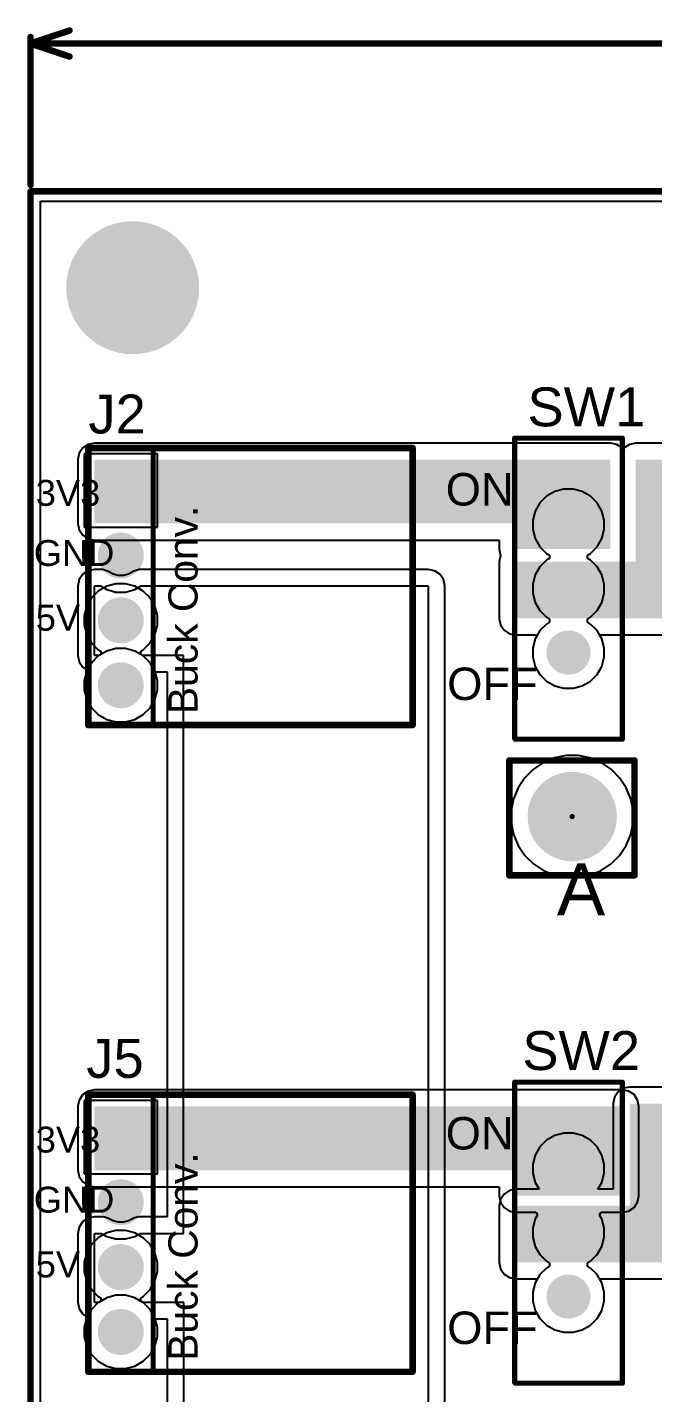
# Model space of a CAD drawing. Header units: millimetres. Extents: x 0 to 97, y 0 to 137.
# Drawn here: x -0.1 to 24.4, y 83 to 136.4 of the extents above; entities that cross this region are included whole.
import ezdxf

# ---------------------------------------------------------------- set-up
doc = ezdxf.new("R2010")
doc.units = ezdxf.units.MM
for name, color, linetype in [('BottomLayer', 5, 'Continuous'), ('BottomSolder', 6, 'Continuous'), ('Mechanical1', 6, 'Continuous'), ('Mechanical2', 216, 'Continuous'), ('MultiLayer', 9, 'Continuous'), ('PadHoleLayer', 156, 'Continuous'), ('TopLayer', 1, 'Continuous'), ('TopOverlay', 2, 'Continuous'), ('TopSolder', 216, 'Continuous')]:
    doc.layers.add(name, color=color, linetype=linetype)
doc.styles.add('Arial', font='', dxfattribs={"height": 0.2})
doc.styles.get('Arial').set_extended_font_data('Arial')

# ---------------------------------------------------------------- blocks, each defined once
blk = doc.blocks.new('HDR1X4_F______7')
at = {"layer": 'BottomLayer'}
blk.add_hatch(color=5, dxfattribs=at).paths.add_polyline_path([(-4.61, 0.8), (-3.01, 0.8), (-3.01, -0.8), (-4.61, -0.8)])
h = blk.add_hatch(color=5, dxfattribs=at)
edge = h.paths.add_edge_path()
edge.add_arc((-1.27, 0), 0.8, 0, 360)
h = blk.add_hatch(color=5, dxfattribs=at)
edge = h.paths.add_edge_path()
edge.add_arc((1.27, 0), 0.8, 0, 360)
h = blk.add_hatch(color=5, dxfattribs=at)
edge = h.paths.add_edge_path()
edge.add_arc((3.81, 0), 0.8, 0, 360)
at = {"layer": 'BottomSolder'}
blk.add_hatch(color=6, dxfattribs=at).paths.add_polyline_path([(-4.712, 0.902), (-2.908, 0.902), (-2.908, -0.902), (-4.712, -0.902)])
h = blk.add_hatch(color=6, dxfattribs=at)
edge = h.paths.add_edge_path()
edge.add_arc((-1.27, 0), 0.902, 0, 360)
h = blk.add_hatch(color=6, dxfattribs=at)
edge = h.paths.add_edge_path()
edge.add_arc((1.27, 0), 0.902, 0, 360)
h = blk.add_hatch(color=6, dxfattribs=at)
edge = h.paths.add_edge_path()
edge.add_arc((3.81, 0), 0.902, 0, 360)
at = {"layer": 'MultiLayer'}
blk.add_hatch(color=9, dxfattribs=at).paths.add_polyline_path([(-4.61, 0.8), (-3.01, 0.8), (-3.01, -0.8), (-4.61, -0.8)])
h = blk.add_hatch(color=9, dxfattribs=at)
edge = h.paths.add_edge_path()
edge.add_arc((-1.27, 0), 0.8, 0, 360)
h = blk.add_hatch(color=9, dxfattribs=at)
edge = h.paths.add_edge_path()
edge.add_arc((1.27, 0), 0.8, 0, 360)
h = blk.add_hatch(color=9, dxfattribs=at)
edge = h.paths.add_edge_path()
edge.add_arc((3.81, 0), 0.8, 0, 360)
at = {"layer": 'PadHoleLayer'}
h = blk.add_hatch(color=156, dxfattribs=at)
edge = h.paths.add_edge_path()
edge.add_arc((-3.81, 0), 0.475, 0, 360)
h = blk.add_hatch(color=156, dxfattribs=at)
edge = h.paths.add_edge_path()
edge.add_arc((-1.27, 0), 0.475, 0, 360)
h = blk.add_hatch(color=156, dxfattribs=at)
edge = h.paths.add_edge_path()
edge.add_arc((1.27, 0), 0.475, 0, 360)
h = blk.add_hatch(color=156, dxfattribs=at)
edge = h.paths.add_edge_path()
edge.add_arc((3.81, 0), 0.475, 0, 360)
at = {"layer": 'TopLayer'}
blk.add_hatch(color=1, dxfattribs=at).paths.add_polyline_path([(-4.61, 0.8), (-3.01, 0.8), (-3.01, -0.8), (-4.61, -0.8)])
h = blk.add_hatch(color=1, dxfattribs=at)
edge = h.paths.add_edge_path()
edge.add_arc((-1.27, 0), 0.8, 0, 360)
h = blk.add_hatch(color=1, dxfattribs=at)
edge = h.paths.add_edge_path()
edge.add_arc((1.27, 0), 0.8, 0, 360)
h = blk.add_hatch(color=1, dxfattribs=at)
edge = h.paths.add_edge_path()
edge.add_arc((3.81, 0), 0.8, 0, 360)
at = {"layer": 'TopSolder'}
blk.add_hatch(color=216, dxfattribs=at).paths.add_polyline_path([(-4.712, 0.902), (-2.908, 0.902), (-2.908, -0.902), (-4.712, -0.902)])
h = blk.add_hatch(color=216, dxfattribs=at)
edge = h.paths.add_edge_path()
edge.add_arc((-1.27, 0), 0.902, 0, 360)
h = blk.add_hatch(color=216, dxfattribs=at)
edge = h.paths.add_edge_path()
edge.add_arc((1.27, 0), 0.902, 0, 360)
h = blk.add_hatch(color=216, dxfattribs=at)
edge = h.paths.add_edge_path()
edge.add_arc((3.81, 0), 0.902, 0, 360)
at = {"layer": 'TopOverlay', "const_width": 0.2}
for points in [[(-5.486, -1.27), (-5.486, 1.27)], [(5.359, 1.27), (-5.486, 1.27)], [(5.359, -1.27), (5.359, 1.27)], [(5.359, -1.27), (-5.486, -1.27)]]:
    blk.add_lwpolyline(points, dxfattribs=at)
at = {"layer": 'TopOverlay', "const_width": 0.1}
for points in [[(-5.536, 1.27, 1), (-5.436, 1.27, 1)], [(-5.536, 1.27, 1), (-5.436, 1.27, 1)], [(5.309, 1.27, 1), (5.409, 1.27, 1)], [(5.309, 1.27, 1), (5.409, 1.27, 1)], [(-5.536, -1.27, 1), (-5.436, -1.27, 1)], [(-5.536, -1.27, 1), (-5.436, -1.27, 1)], [(5.309, -1.27, 1), (5.409, -1.27, 1)], [(5.309, -1.27, 1), (5.409, -1.27, 1)]]:
    blk.add_lwpolyline(points, format="xyb", close=True, dxfattribs=at)
blk = doc.blocks.new('EG1218_10')
at = {"layer": 'BottomLayer'}
h = blk.add_hatch(color=5, dxfattribs=at)
edge = h.paths.add_edge_path()
edge.add_arc((-2.5, 0), 0.762, 0, 360)
h = blk.add_hatch(color=5, dxfattribs=at)
edge = h.paths.add_edge_path()
edge.add_arc((0, 0), 0.762, 0, 360)
h = blk.add_hatch(color=5, dxfattribs=at)
edge = h.paths.add_edge_path()
edge.add_arc((2.5, 0), 0.762, 0, 360)
at = {"layer": 'BottomSolder'}
h = blk.add_hatch(color=6, dxfattribs=at)
edge = h.paths.add_edge_path()
edge.add_arc((-2.5, 0), 0.864, 0, 360)
h = blk.add_hatch(color=6, dxfattribs=at)
edge = h.paths.add_edge_path()
edge.add_arc((0, 0), 0.864, 0, 360)
h = blk.add_hatch(color=6, dxfattribs=at)
edge = h.paths.add_edge_path()
edge.add_arc((2.5, 0), 0.864, 0, 360)
at = {"layer": 'MultiLayer'}
h = blk.add_hatch(color=9, dxfattribs=at)
edge = h.paths.add_edge_path()
edge.add_arc((-2.5, 0), 0.762, 0, 360)
h = blk.add_hatch(color=9, dxfattribs=at)
edge = h.paths.add_edge_path()
edge.add_arc((0, 0), 0.762, 0, 360)
h = blk.add_hatch(color=9, dxfattribs=at)
edge = h.paths.add_edge_path()
edge.add_arc((2.5, 0), 0.762, 0, 360)
at = {"layer": 'PadHoleLayer'}
h = blk.add_hatch(color=156, dxfattribs=at)
edge = h.paths.add_edge_path()
edge.add_arc((-2.5, 0), 0.45, 0, 360)
h = blk.add_hatch(color=156, dxfattribs=at)
edge = h.paths.add_edge_path()
edge.add_arc((0, 0), 0.45, 0, 360)
h = blk.add_hatch(color=156, dxfattribs=at)
edge = h.paths.add_edge_path()
edge.add_arc((2.5, 0), 0.45, 0, 360)
at = {"layer": 'TopLayer'}
h = blk.add_hatch(color=1, dxfattribs=at)
edge = h.paths.add_edge_path()
edge.add_arc((-2.5, 0), 0.762, 0, 360)
h = blk.add_hatch(color=1, dxfattribs=at)
edge = h.paths.add_edge_path()
edge.add_arc((0, 0), 0.762, 0, 360)
h = blk.add_hatch(color=1, dxfattribs=at)
edge = h.paths.add_edge_path()
edge.add_arc((2.5, 0), 0.762, 0, 360)
at = {"layer": 'TopSolder'}
h = blk.add_hatch(color=216, dxfattribs=at)
edge = h.paths.add_edge_path()
edge.add_arc((-2.5, 0), 0.864, 0, 360)
h = blk.add_hatch(color=216, dxfattribs=at)
edge = h.paths.add_edge_path()
edge.add_arc((0, 0), 0.864, 0, 360)
h = blk.add_hatch(color=216, dxfattribs=at)
edge = h.paths.add_edge_path()
edge.add_arc((2.5, 0), 0.864, 0, 360)
at = {"layer": 'TopOverlay', "const_width": 0.2}
for points in [[(5.867, 2.108), (-5.893, 2.108)], [(-5.893, -2.108), (-5.893, 2.108)], [(5.893, -2.083), (5.893, 2.108)], [(5.867, -2.108), (-5.893, -2.108)], [(5.867, -2.108), (5.893, -2.083)]]:
    blk.add_lwpolyline(points, dxfattribs=at)
at = {"layer": 'TopOverlay', "const_width": 0.1}
for points in [[(-5.943, 2.108, 1), (-5.843, 2.108, 1)], [(-5.943, 2.108, 1), (-5.843, 2.108, 1)], [(5.817, 2.108, 1), (5.917, 2.108, 1)], [(5.843, 2.108, 1), (5.943, 2.108, 1)], [(-5.943, -2.108, 1), (-5.843, -2.108, 1)], [(-5.943, -2.108, 1), (-5.843, -2.108, 1)], [(5.817, -2.108, 1), (5.917, -2.108, 1)], [(5.817, -2.108, 1), (5.917, -2.108, 1)], [(5.843, -2.083, 1), (5.943, -2.083, 1)], [(5.843, -2.083, 1), (5.943, -2.083, 1)]]:
    blk.add_lwpolyline(points, format="xyb", close=True, dxfattribs=at)
blk = doc.blocks.new('EG1218_11')
at = {"layer": 'BottomLayer'}
h = blk.add_hatch(color=5, dxfattribs=at)
edge = h.paths.add_edge_path()
edge.add_arc((-2.5, 0), 0.762, 0, 360)
h = blk.add_hatch(color=5, dxfattribs=at)
edge = h.paths.add_edge_path()
edge.add_arc((0, 0), 0.762, 0, 360)
h = blk.add_hatch(color=5, dxfattribs=at)
edge = h.paths.add_edge_path()
edge.add_arc((2.5, 0), 0.762, 0, 360)
at = {"layer": 'BottomSolder'}
h = blk.add_hatch(color=6, dxfattribs=at)
edge = h.paths.add_edge_path()
edge.add_arc((-2.5, 0), 0.864, 0, 360)
h = blk.add_hatch(color=6, dxfattribs=at)
edge = h.paths.add_edge_path()
edge.add_arc((0, 0), 0.864, 0, 360)
h = blk.add_hatch(color=6, dxfattribs=at)
edge = h.paths.add_edge_path()
edge.add_arc((2.5, 0), 0.864, 0, 360)
at = {"layer": 'MultiLayer'}
h = blk.add_hatch(color=9, dxfattribs=at)
edge = h.paths.add_edge_path()
edge.add_arc((-2.5, 0), 0.762, 0, 360)
h = blk.add_hatch(color=9, dxfattribs=at)
edge = h.paths.add_edge_path()
edge.add_arc((0, 0), 0.762, 0, 360)
h = blk.add_hatch(color=9, dxfattribs=at)
edge = h.paths.add_edge_path()
edge.add_arc((2.5, 0), 0.762, 0, 360)
at = {"layer": 'PadHoleLayer'}
h = blk.add_hatch(color=156, dxfattribs=at)
edge = h.paths.add_edge_path()
edge.add_arc((-2.5, 0), 0.45, 0, 360)
h = blk.add_hatch(color=156, dxfattribs=at)
edge = h.paths.add_edge_path()
edge.add_arc((0, 0), 0.45, 0, 360)
h = blk.add_hatch(color=156, dxfattribs=at)
edge = h.paths.add_edge_path()
edge.add_arc((2.5, 0), 0.45, 0, 360)
at = {"layer": 'TopLayer'}
h = blk.add_hatch(color=1, dxfattribs=at)
edge = h.paths.add_edge_path()
edge.add_arc((-2.5, 0), 0.762, 0, 360)
h = blk.add_hatch(color=1, dxfattribs=at)
edge = h.paths.add_edge_path()
edge.add_arc((0, 0), 0.762, 0, 360)
h = blk.add_hatch(color=1, dxfattribs=at)
edge = h.paths.add_edge_path()
edge.add_arc((2.5, 0), 0.762, 0, 360)
at = {"layer": 'TopSolder'}
h = blk.add_hatch(color=216, dxfattribs=at)
edge = h.paths.add_edge_path()
edge.add_arc((-2.5, 0), 0.864, 0, 360)
h = blk.add_hatch(color=216, dxfattribs=at)
edge = h.paths.add_edge_path()
edge.add_arc((0, 0), 0.864, 0, 360)
h = blk.add_hatch(color=216, dxfattribs=at)
edge = h.paths.add_edge_path()
edge.add_arc((2.5, 0), 0.864, 0, 360)
at = {"layer": 'TopOverlay', "const_width": 0.2}
for points in [[(-5.893, -2.108), (-5.893, 2.108)], [(5.867, 2.108), (-5.893, 2.108)], [(5.893, -2.083), (5.893, 2.108)], [(5.867, -2.108), (-5.893, -2.108)], [(5.867, -2.108), (5.893, -2.083)]]:
    blk.add_lwpolyline(points, dxfattribs=at)
at = {"layer": 'TopOverlay', "const_width": 0.1}
for points in [[(-5.943, 2.108, 1), (-5.843, 2.108, 1)], [(-5.943, 2.108, 1), (-5.843, 2.108, 1)], [(5.817, 2.108, 1), (5.917, 2.108, 1)], [(5.843, 2.108, 1), (5.943, 2.108, 1)], [(-5.943, -2.108, 1), (-5.843, -2.108, 1)], [(-5.943, -2.108, 1), (-5.843, -2.108, 1)], [(5.817, -2.108, 1), (5.917, -2.108, 1)], [(5.817, -2.108, 1), (5.917, -2.108, 1)], [(5.843, -2.083, 1), (5.943, -2.083, 1)], [(5.843, -2.083, 1), (5.943, -2.083, 1)]]:
    blk.add_lwpolyline(points, format="xyb", close=True, dxfattribs=at)
blk = doc.blocks.new('HDR1X4_F______15')
at = {"layer": 'BottomLayer'}
blk.add_hatch(color=5, dxfattribs=at).paths.add_polyline_path([(-4.61, 0.8), (-3.01, 0.8), (-3.01, -0.8), (-4.61, -0.8)])
h = blk.add_hatch(color=5, dxfattribs=at)
edge = h.paths.add_edge_path()
edge.add_arc((-1.27, 0), 0.8, 0, 360)
h = blk.add_hatch(color=5, dxfattribs=at)
edge = h.paths.add_edge_path()
edge.add_arc((1.27, 0), 0.8, 0, 360)
h = blk.add_hatch(color=5, dxfattribs=at)
edge = h.paths.add_edge_path()
edge.add_arc((3.81, 0), 0.8, 0, 360)
at = {"layer": 'BottomSolder'}
blk.add_hatch(color=6, dxfattribs=at).paths.add_polyline_path([(-4.712, 0.902), (-2.908, 0.902), (-2.908, -0.902), (-4.712, -0.902)])
h = blk.add_hatch(color=6, dxfattribs=at)
edge = h.paths.add_edge_path()
edge.add_arc((-1.27, 0), 0.902, 0, 360)
h = blk.add_hatch(color=6, dxfattribs=at)
edge = h.paths.add_edge_path()
edge.add_arc((1.27, 0), 0.902, 0, 360)
h = blk.add_hatch(color=6, dxfattribs=at)
edge = h.paths.add_edge_path()
edge.add_arc((3.81, 0), 0.902, 0, 360)
at = {"layer": 'MultiLayer'}
blk.add_hatch(color=9, dxfattribs=at).paths.add_polyline_path([(-4.61, 0.8), (-3.01, 0.8), (-3.01, -0.8), (-4.61, -0.8)])
h = blk.add_hatch(color=9, dxfattribs=at)
edge = h.paths.add_edge_path()
edge.add_arc((-1.27, 0), 0.8, 0, 360)
h = blk.add_hatch(color=9, dxfattribs=at)
edge = h.paths.add_edge_path()
edge.add_arc((1.27, 0), 0.8, 0, 360)
h = blk.add_hatch(color=9, dxfattribs=at)
edge = h.paths.add_edge_path()
edge.add_arc((3.81, 0), 0.8, 0, 360)
at = {"layer": 'PadHoleLayer'}
h = blk.add_hatch(color=156, dxfattribs=at)
edge = h.paths.add_edge_path()
edge.add_arc((-3.81, 0), 0.475, 0, 360)
h = blk.add_hatch(color=156, dxfattribs=at)
edge = h.paths.add_edge_path()
edge.add_arc((-1.27, 0), 0.475, 0, 360)
h = blk.add_hatch(color=156, dxfattribs=at)
edge = h.paths.add_edge_path()
edge.add_arc((1.27, 0), 0.475, 0, 360)
h = blk.add_hatch(color=156, dxfattribs=at)
edge = h.paths.add_edge_path()
edge.add_arc((3.81, 0), 0.475, 0, 360)
at = {"layer": 'TopLayer'}
blk.add_hatch(color=1, dxfattribs=at).paths.add_polyline_path([(-4.61, 0.8), (-3.01, 0.8), (-3.01, -0.8), (-4.61, -0.8)])
h = blk.add_hatch(color=1, dxfattribs=at)
edge = h.paths.add_edge_path()
edge.add_arc((-1.27, 0), 0.8, 0, 360)
h = blk.add_hatch(color=1, dxfattribs=at)
edge = h.paths.add_edge_path()
edge.add_arc((1.27, 0), 0.8, 0, 360)
h = blk.add_hatch(color=1, dxfattribs=at)
edge = h.paths.add_edge_path()
edge.add_arc((3.81, 0), 0.8, 0, 360)
at = {"layer": 'TopSolder'}
blk.add_hatch(color=216, dxfattribs=at).paths.add_polyline_path([(-4.712, 0.902), (-2.908, 0.902), (-2.908, -0.902), (-4.712, -0.902)])
h = blk.add_hatch(color=216, dxfattribs=at)
edge = h.paths.add_edge_path()
edge.add_arc((-1.27, 0), 0.902, 0, 360)
h = blk.add_hatch(color=216, dxfattribs=at)
edge = h.paths.add_edge_path()
edge.add_arc((1.27, 0), 0.902, 0, 360)
h = blk.add_hatch(color=216, dxfattribs=at)
edge = h.paths.add_edge_path()
edge.add_arc((3.81, 0), 0.902, 0, 360)
at = {"layer": 'TopOverlay', "const_width": 0.2}
for points in [[(-5.486, -1.27), (-5.486, 1.27)], [(5.359, 1.27), (-5.486, 1.27)], [(5.359, -1.27), (5.359, 1.27)], [(5.359, -1.27), (-5.486, -1.27)]]:
    blk.add_lwpolyline(points, dxfattribs=at)
at = {"layer": 'TopOverlay', "const_width": 0.1}
for points in [[(-5.536, 1.27, 1), (-5.436, 1.27, 1)], [(-5.536, 1.27, 1), (-5.436, 1.27, 1)], [(5.309, 1.27, 1), (5.409, 1.27, 1)], [(5.309, 1.27, 1), (5.409, 1.27, 1)], [(-5.536, -1.27, 1), (-5.436, -1.27, 1)], [(-5.536, -1.27, 1), (-5.436, -1.27, 1)], [(5.309, -1.27, 1), (5.409, -1.27, 1)], [(5.309, -1.27, 1), (5.409, -1.27, 1)]]:
    blk.add_lwpolyline(points, format="xyb", close=True, dxfattribs=at)

msp = doc.modelspace()

# ---------------------------------------------------------------- hatches: boundary and pattern name
at = {"layer": 'BottomLayer'}
h = msp.add_hatch(color=5, dxfattribs=at)
edge = h.paths.add_edge_path()
edge.add_arc((4, 126.229), 2.5, 0, 360)
for points in [[(2.5, 91.685), (22.5, 91.685), (22.5, 94.185), (2.5, 94.185)], [(19, 90.685), (23.172, 90.685), (23.172, 94.185), (19, 94.185)]]:
    msp.add_hatch(color=5, dxfattribs=at).paths.add_polyline_path(points)
at = {"layer": 'BottomSolder'}
h = msp.add_hatch(color=6, dxfattribs=at)
edge = h.paths.add_edge_path()
edge.add_arc((4, 126.229), 2.602, 0, 360)
h = msp.add_hatch(color=6, dxfattribs=at)
edge = h.paths.add_edge_path()
edge.add_arc((21.209, 105.528), 0.102, 0, 360)
at = {"layer": 'MultiLayer'}
h = msp.add_hatch(color=9, dxfattribs=at)
edge = h.paths.add_edge_path()
edge.add_arc((4, 126.229), 2.5, 0, 360)
at = {"layer": 'PadHoleLayer'}
h = msp.add_hatch(color=156, dxfattribs=at)
edge = h.paths.add_edge_path()
edge.add_arc((4, 126.229), 1.5, 0, 360)
h = msp.add_hatch(color=156, dxfattribs=at)
edge = h.paths.add_edge_path()
edge.add_arc((21.209, 105.528), 1.75, 0, 360)
at = {"layer": 'TopLayer'}
h = msp.add_hatch(color=1, dxfattribs=at)
edge = h.paths.add_edge_path()
edge.add_arc((4, 126.229), 2.5, 0, 360)
for points in [[(2.5, 117), (22.5, 117), (22.5, 119.5), (2.5, 119.5)], [(19, 116), (22.708, 116), (22.708, 119.5), (19, 119.5)], [(23.698, 113.5), (71.898, 113.5), (71.898, 119.5), (23.698, 119.5)], [(19, 113.284), (71.898, 113.284), (71.898, 115.5), (19, 115.5)], [(23.466, 88.292), (71.898, 88.292), (71.898, 94.292), (23.466, 94.292)], [(19, 88.076), (71.898, 88.076), (71.898, 90.292), (19, 90.292)]]:
    msp.add_hatch(color=1, dxfattribs=at).paths.add_polyline_path(points)
at = {"layer": 'TopSolder'}
h = msp.add_hatch(color=216, dxfattribs=at)
edge = h.paths.add_edge_path()
edge.add_arc((4, 126.229), 2.602, 0, 360)
h = msp.add_hatch(color=216, dxfattribs=at)
edge = h.paths.add_edge_path()
edge.add_arc((21.209, 105.528), 0.102, 0, 360)

# ---------------------------------------------------------------- linework, layer by layer
at = {"layer": 'BottomLayer'}
for p, q in [((0.388, 0.388), (0.388, 129.612)), ((0.388, 129.612), (89.612, 129.612)), ((4.97, 119.723), (2.1, 119.723)), ((2.1, 119.723), (2.1, 116.853)), ((4.97, 116.853), (4.97, 119.723)), ((20.525, 118.249), (20.206, 118.065)), ((20.88, 118.344), (20.525, 118.249)), ((21.248, 118.344), (20.88, 118.344)), ((21.603, 118.249), (21.248, 118.344)), ((21.922, 118.065), (21.603, 118.249)), ((19.946, 117.805), (19.762, 117.486)), ((20.206, 118.065), (19.946, 117.805)), ((22.182, 117.805), (21.922, 118.065)), ((22.366, 117.486), (22.182, 117.805)), ((19.762, 117.486), (19.667, 117.131)), ((19.667, 117.131), (19.667, 116.763)), ((22.461, 117.131), (22.366, 117.486)), ((22.461, 116.763), (22.461, 117.131)), ((2.1, 116.853), (4.97, 116.853)), ((19.667, 116.763), (19.762, 116.408)), ((22.366, 116.408), (22.461, 116.763)), ((19.762, 116.408), (19.946, 116.089)), ((19.946, 116.089), (20.206, 115.829)), ((21.922, 115.829), (22.182, 116.089)), ((22.182, 116.089), (22.366, 116.408)), ((20.206, 115.565), (19.946, 115.305)), ((20.206, 115.829), (20.325, 115.76)), ((20.325, 115.633), (20.206, 115.565)), ((20.325, 115.76), (20.325, 115.633)), ((21.803, 115.76), (21.922, 115.829)), ((21.803, 115.633), (21.803, 115.76)), ((21.922, 115.565), (21.803, 115.633)), ((22.182, 115.305), (21.922, 115.565)), ((19.762, 114.986), (19.667, 114.631)), ((19.946, 115.305), (19.762, 114.986)), ((22.366, 114.986), (22.182, 115.305)), ((22.461, 114.631), (22.366, 114.986)), ((2.981, 114.545), (2.654, 114.356)), ((3.346, 114.643), (2.981, 114.545)), ((3.724, 114.643), (3.346, 114.643)), ((4.089, 114.545), (3.724, 114.643)), ((4.416, 114.356), (4.089, 114.545)), ((19.667, 114.631), (19.667, 114.263)), ((22.461, 114.263), (22.461, 114.631)), ((2.387, 114.089), (2.198, 113.762)), ((2.654, 114.356), (2.387, 114.089)), ((4.683, 114.089), (4.416, 114.356)), ((4.872, 113.762), (4.683, 114.089)), ((19.667, 114.263), (19.762, 113.908)), ((19.762, 113.908), (19.946, 113.589)), ((22.182, 113.589), (22.366, 113.908)), ((22.366, 113.908), (22.461, 114.263)), ((2.198, 113.762), (2.1, 113.397)), ((2.1, 113.397), (2.1, 113.019)), ((4.97, 113.397), (4.872, 113.762)), ((4.97, 113.019), (4.97, 113.397)), ((19.946, 113.589), (20.206, 113.329)), ((20.206, 113.329), (20.325, 113.26)), ((21.803, 113.26), (21.922, 113.329)), ((21.922, 113.329), (22.182, 113.589)), ((2.1, 113.019), (2.198, 112.654)), ((4.872, 112.654), (4.97, 113.019)), ((19.946, 112.805), (19.762, 112.486)), ((20.206, 113.065), (19.946, 112.805)), ((20.325, 113.133), (20.206, 113.065)), ((20.325, 113.26), (20.325, 113.133)), ((21.803, 113.133), (21.803, 113.26)), ((21.922, 113.065), (21.803, 113.133)), ((22.182, 112.805), (21.922, 113.065)), ((22.366, 112.486), (22.182, 112.805)), ((2.198, 112.654), (2.387, 112.327)), ((2.387, 112.327), (2.654, 112.06)), ((4.416, 112.06), (4.683, 112.327)), ((4.683, 112.327), (4.872, 112.654)), ((19.762, 112.486), (19.667, 112.131)), ((22.461, 112.131), (22.366, 112.486)), ((2.654, 111.816), (2.387, 111.549)), ((2.654, 112.06), (2.755, 112.001)), ((2.755, 111.874), (2.654, 111.816)), ((2.755, 112.001), (2.755, 111.874)), ((4.315, 112.001), (4.416, 112.06)), ((4.315, 111.874), (4.315, 112.001)), ((4.416, 111.816), (4.315, 111.874)), ((4.683, 111.549), (4.416, 111.816)), ((19.667, 112.131), (19.667, 111.763)), ((19.667, 111.763), (19.762, 111.408)), ((22.366, 111.408), (22.461, 111.763)), ((22.461, 111.763), (22.461, 112.131)), ((2.198, 111.222), (2.1, 110.857)), ((2.387, 111.549), (2.198, 111.222)), ((4.872, 111.222), (4.683, 111.549)), ((4.97, 110.857), (4.872, 111.222)), ((19.762, 111.408), (19.946, 111.089)), ((22.182, 111.089), (22.366, 111.408)), ((2.1, 110.857), (2.1, 110.479)), ((4.97, 110.479), (4.97, 110.857)), ((19.946, 111.089), (20.206, 110.829)), ((20.206, 110.829), (20.525, 110.645)), ((20.525, 110.645), (20.88, 110.55)), ((21.248, 110.55), (21.603, 110.645)), ((21.603, 110.645), (21.922, 110.829)), ((21.922, 110.829), (22.182, 111.089)), ((2.1, 110.479), (2.198, 110.114)), ((2.198, 110.114), (2.387, 109.787)), ((4.683, 109.787), (4.872, 110.114)), ((4.872, 110.114), (4.97, 110.479)), ((20.88, 110.55), (21.248, 110.55)), ((2.387, 109.787), (2.654, 109.52)), ((4.416, 109.52), (4.683, 109.787)), ((2.654, 109.52), (2.981, 109.331)), ((2.981, 109.331), (3.346, 109.233)), ((3.346, 109.233), (3.724, 109.233)), ((3.724, 109.233), (4.089, 109.331)), ((4.089, 109.331), (4.416, 109.52)), ((20.079, 107.642), (19.689, 107.381)), ((20.513, 107.821), (20.079, 107.642)), ((20.974, 107.913), (20.513, 107.821)), ((21.444, 107.913), (20.974, 107.913)), ((21.905, 107.821), (21.444, 107.913)), ((22.339, 107.642), (21.905, 107.821)), ((22.729, 107.381), (22.339, 107.642)), ((19.356, 107.048), (19.095, 106.658)), ((19.689, 107.381), (19.356, 107.048)), ((23.062, 107.048), (22.729, 107.381)), ((23.323, 106.658), (23.062, 107.048)), ((19.095, 106.658), (18.916, 106.224)), ((23.502, 106.224), (23.323, 106.658)), ((18.916, 106.224), (18.824, 105.763)), ((23.594, 105.763), (23.502, 106.224)), ((18.824, 105.763), (18.824, 105.293)), ((18.824, 105.293), (18.916, 104.832)), ((23.502, 104.832), (23.594, 105.293)), ((23.594, 105.293), (23.594, 105.763)), ((18.916, 104.832), (19.095, 104.398)), ((23.323, 104.398), (23.502, 104.832)), ((19.095, 104.398), (19.356, 104.008)), ((23.062, 104.008), (23.323, 104.398)), ((19.356, 104.008), (19.689, 103.675)), ((22.729, 103.675), (23.062, 104.008)), ((19.689, 103.675), (20.079, 103.414)), ((20.079, 103.414), (20.513, 103.235)), ((20.513, 103.235), (20.974, 103.143)), ((21.444, 103.143), (21.905, 103.235)), ((21.905, 103.235), (22.339, 103.414)), ((22.339, 103.414), (22.729, 103.675)), ((20.974, 103.143), (21.444, 103.143)), ((2.042, 94.642), (1.902, 94.432)), ((2.252, 94.783), (2.042, 94.642)), ((2.5, 94.832), (2.252, 94.783)), ((23.172, 94.832), (2.5, 94.832)), ((23.42, 94.783), (23.172, 94.832)), ((23.63, 94.642), (23.42, 94.783)), ((23.77, 94.432), (23.63, 94.642)), ((1.902, 94.432), (1.853, 94.185)), ((1.853, 94.185), (1.853, 91.685)), ((23.82, 94.185), (23.77, 94.432)), ((23.82, 90.685), (23.82, 94.185)), ((1.853, 91.685), (1.902, 91.437)), ((1.902, 91.437), (2.042, 91.227)), ((2.042, 91.227), (2.252, 91.086)), ((2.252, 91.086), (2.5, 91.037)), ((2.5, 91.037), (18.353, 91.037)), ((18.353, 91.037), (18.353, 90.685)), ((18.353, 90.685), (18.402, 90.437)), ((18.402, 90.437), (18.542, 90.227)), ((23.63, 90.227), (23.77, 90.437)), ((23.77, 90.437), (23.82, 90.685)), ((18.542, 90.227), (18.752, 90.086)), ((18.752, 90.086), (19, 90.037)), ((19, 90.037), (19.785, 90.037)), ((19.848, 89.927), (19.762, 89.778)), ((19.785, 90.037), (19.848, 89.927)), ((22.279, 89.927), (22.343, 90.037)), ((22.366, 89.778), (22.279, 89.927)), ((22.343, 90.037), (23.172, 90.037)), ((23.172, 90.037), (23.42, 90.086)), ((23.42, 90.086), (23.63, 90.227)), ((3.346, 89.327), (2.981, 89.23)), ((3.724, 89.327), (3.346, 89.327)), ((4.089, 89.23), (3.724, 89.327)), ((19.762, 89.778), (19.667, 89.423)), ((19.667, 89.423), (19.667, 89.055)), ((22.461, 89.423), (22.366, 89.778)), ((22.461, 89.055), (22.461, 89.423)), ((2.387, 88.773), (2.198, 88.446)), ((2.654, 89.041), (2.387, 88.773)), ((2.981, 89.23), (2.654, 89.041)), ((4.416, 89.041), (4.089, 89.23)), ((4.683, 88.773), (4.416, 89.041)), ((4.872, 88.446), (4.683, 88.773)), ((19.667, 89.055), (19.762, 88.699)), ((22.366, 88.699), (22.461, 89.055)), ((2.198, 88.446), (2.1, 88.081)), ((4.97, 88.081), (4.872, 88.446)), ((19.762, 88.699), (19.946, 88.381)), ((19.946, 88.381), (20.206, 88.121)), ((21.922, 88.121), (22.182, 88.381)), ((22.182, 88.381), (22.366, 88.699)), ((2.1, 88.081), (2.1, 87.703)), ((2.1, 87.703), (2.198, 87.338)), ((4.872, 87.338), (4.97, 87.703)), ((4.97, 87.703), (4.97, 88.081)), ((20.206, 87.856), (19.946, 87.596)), ((20.206, 88.121), (20.325, 88.052)), ((20.325, 87.925), (20.206, 87.856)), ((20.325, 88.052), (20.325, 87.925)), ((21.803, 88.052), (21.922, 88.121)), ((21.803, 87.925), (21.803, 88.052)), ((21.922, 87.856), (21.803, 87.925)), ((22.182, 87.596), (21.922, 87.856)), ((2.198, 87.338), (2.387, 87.011)), ((4.683, 87.011), (4.872, 87.338)), ((19.762, 87.278), (19.667, 86.923)), ((19.946, 87.596), (19.762, 87.278)), ((22.366, 87.278), (22.182, 87.596)), ((22.461, 86.923), (22.366, 87.278)), ((2.387, 87.011), (2.654, 86.744)), ((2.654, 86.744), (2.755, 86.686)), ((2.755, 86.686), (2.755, 86.559)), ((4.315, 86.686), (4.416, 86.744)), ((4.315, 86.559), (4.315, 86.686)), ((4.416, 86.744), (4.683, 87.011)), ((19.667, 86.923), (19.667, 86.555)), ((22.461, 86.555), (22.461, 86.923)), ((2.387, 86.233), (2.198, 85.906)), ((2.654, 86.501), (2.387, 86.233)), ((2.755, 86.559), (2.654, 86.501)), ((4.416, 86.501), (4.315, 86.559)), ((4.683, 86.233), (4.416, 86.501)), ((4.872, 85.906), (4.683, 86.233)), ((19.667, 86.555), (19.762, 86.199)), ((19.762, 86.199), (19.946, 85.881)), ((22.182, 85.881), (22.366, 86.199)), ((22.366, 86.199), (22.461, 86.555)), ((2.198, 85.906), (2.1, 85.541)), ((2.1, 85.541), (2.1, 85.163)), ((4.97, 85.541), (4.872, 85.906)), ((4.97, 85.163), (4.97, 85.541)), ((19.946, 85.881), (20.206, 85.621)), ((20.206, 85.621), (20.525, 85.437)), ((21.603, 85.437), (21.922, 85.621)), ((21.922, 85.621), (22.182, 85.881)), ((2.1, 85.163), (2.198, 84.798)), ((4.872, 84.798), (4.97, 85.163)), ((20.525, 85.437), (20.88, 85.342)), ((20.88, 85.342), (21.248, 85.342)), ((21.248, 85.342), (21.603, 85.437)), ((2.198, 84.798), (2.387, 84.471)), ((2.387, 84.471), (2.654, 84.204)), ((4.416, 84.204), (4.683, 84.471)), ((4.683, 84.471), (4.872, 84.798)), ((2.654, 84.204), (2.981, 84.015)), ((2.981, 84.015), (3.346, 83.917)), ((3.346, 83.917), (3.724, 83.917)), ((3.724, 83.917), (4.089, 84.015)), ((4.089, 84.015), (4.416, 84.204))]:
    msp.add_line(p, q, dxfattribs=at)
at = {"layer": 'Mechanical1', "const_width": 0.254}
for points in [[(0, 135.788), (1.524, 136.296)], [(0, 130.254), (0, 136.042)], [(0, 135.788), (1.524, 135.28)], [(0, 135.788), (34.589, 135.788)]]:
    msp.add_lwpolyline(points, dxfattribs=at)
at = {"layer": 'Mechanical1', "const_width": 0.127}
for points in [[(1.46, 136.296, 1), (1.587, 136.296, 1)], [(-0.064, 136.042, 1), (0.064, 136.042, 1)], [(-0.064, 135.788, 1), (0.064, 135.788, 1)], [(-0.064, 135.788, 1), (0.064, 135.788, 1)], [(-0.064, 135.788, 1), (0.064, 135.788, 1)], [(1.46, 135.28, 1), (1.587, 135.28, 1)], [(-0.064, 130.254, 1), (0.064, 130.254, 1)]]:
    msp.add_lwpolyline(points, format="xyb", close=True, dxfattribs=at)
at = {"layer": 'Mechanical2', "const_width": 0.254}
for points in [[(0, 130), (90, 130)], [(0, 0), (0, 130)]]:
    msp.add_lwpolyline(points, dxfattribs=at)
at = {"layer": 'Mechanical2', "const_width": 0.127}
msp.add_lwpolyline([(-0.064, 130, 1), (0.064, 130, 1)], format="xyb", close=True, dxfattribs=at)
msp.add_lwpolyline([(-0.064, 130, 1), (0.064, 130, 1)], format="xyb", close=True, dxfattribs=at)
at = {"layer": 'TopLayer'}
for p, q in [((0.388, 0.388), (0.388, 129.612)), ((0.388, 129.612), (89.612, 129.612)), ((1.902, 119.748), (1.853, 119.5)), ((2.042, 119.958), (1.902, 119.748)), ((2.252, 120.098), (2.042, 119.958)), ((2.5, 120.147), (2.252, 120.098)), ((22.708, 120.147), (2.5, 120.147)), ((22.955, 120.098), (22.708, 120.147)), ((23.165, 119.958), (22.955, 120.098)), ((23.203, 119.902), (23.165, 119.958)), ((23.24, 119.958), (23.203, 119.902)), ((23.45, 120.098), (23.24, 119.958)), ((23.698, 120.147), (23.45, 120.098)), ((68.751, 120.147), (23.698, 120.147)), ((1.853, 119.5), (1.853, 117)), ((1.853, 117), (1.902, 116.752)), ((1.902, 116.752), (2.042, 116.542)), ((2.042, 116.542), (2.252, 116.402)), ((2.252, 116.402), (2.5, 116.353)), ((2.5, 116.353), (18.353, 116.353)), ((18.353, 116.353), (18.353, 116)), ((18.353, 116), (18.402, 115.752)), ((18.402, 115.748), (18.353, 115.5)), ((18.353, 115.5), (18.353, 113.284)), ((18.402, 115.752), (18.403, 115.75)), ((18.403, 115.75), (18.402, 115.748)), ((2.042, 115.012), (1.902, 114.802)), ((2.252, 115.152), (2.042, 115.012)), ((2.5, 115.201), (2.252, 115.152)), ((2.733, 115.201), (2.5, 115.201)), ((2.774, 115.193), (2.733, 115.201)), ((2.817, 115.196), (2.774, 115.193)), ((2.897, 115.169), (2.817, 115.196)), ((2.98, 115.152), (2.897, 115.169)), ((3.016, 115.128), (2.98, 115.152)), ((3.056, 115.115), (3.016, 115.128)), ((3.231, 115.014), (3.056, 115.115)), ((3.431, 114.96), (3.231, 115.014)), ((3.638, 114.96), (3.431, 114.96)), ((3.839, 115.014), (3.638, 114.96)), ((4.013, 115.115), (3.839, 115.014)), ((4.054, 115.128), (4.013, 115.115)), ((4.089, 115.152), (4.054, 115.128)), ((4.172, 115.169), (4.089, 115.152)), ((4.253, 115.196), (4.172, 115.169)), ((4.295, 115.193), (4.253, 115.196)), ((4.337, 115.201), (4.295, 115.193)), ((15.57, 115.201), (4.337, 115.201)), ((15.818, 115.152), (15.57, 115.201)), ((16.028, 115.012), (15.818, 115.152)), ((16.168, 114.802), (16.028, 115.012)), ((1.902, 114.802), (1.853, 114.554)), ((1.853, 114.554), (1.853, 111.836)), ((2.5, 111.836), (2.5, 114.554)), ((2.5, 114.554), (2.733, 114.554)), ((2.733, 114.554), (2.981, 114.411)), ((2.981, 114.411), (3.346, 114.313)), ((3.724, 114.313), (4.089, 114.411)), ((4.089, 114.411), (4.337, 114.554)), ((4.337, 114.554), (15.57, 114.554)), ((15.57, 114.554), (15.57, 64)), ((16.218, 114.554), (16.168, 114.802)), ((16.218, 64.647), (16.218, 114.554)), ((3.346, 114.313), (3.724, 114.313)), ((18.353, 113.284), (18.402, 113.036)), ((18.402, 113.036), (18.542, 112.826)), ((18.542, 112.826), (18.752, 112.686)), ((18.752, 112.686), (19, 112.637)), ((19, 112.637), (19.849, 112.637)), ((19.762, 112.486), (19.667, 112.131)), ((19.849, 112.637), (19.762, 112.486)), ((22.366, 112.486), (22.279, 112.637)), ((22.279, 112.637), (71.898, 112.637)), ((22.461, 112.131), (22.366, 112.486)), ((1.853, 111.836), (1.902, 111.588)), ((2.689, 111.836), (2.5, 111.836)), ((2.981, 112.005), (2.689, 111.836)), ((3.346, 112.103), (2.981, 112.005)), ((3.724, 112.103), (3.346, 112.103)), ((4.089, 112.005), (3.724, 112.103)), ((4.381, 111.836), (4.089, 112.005)), ((5.994, 111.836), (4.381, 111.836)), ((5.994, 89.213), (5.994, 111.836)), ((19.667, 112.131), (19.667, 111.763)), ((19.667, 111.763), (19.762, 111.408)), ((22.366, 111.408), (22.461, 111.763)), ((22.461, 111.763), (22.461, 112.131)), ((1.902, 111.588), (2.042, 111.378)), ((2.042, 111.378), (2.22, 111.26)), ((2.198, 111.222), (2.1, 110.857)), ((2.22, 111.26), (2.198, 111.222)), ((4.97, 110.857), (4.881, 111.189)), ((4.881, 111.189), (5.347, 111.189)), ((5.347, 111.189), (5.347, 89.861)), ((19.762, 111.408), (19.946, 111.089)), ((22.182, 111.089), (22.366, 111.408)), ((2.1, 110.857), (2.1, 110.479)), ((4.97, 110.479), (4.97, 110.857)), ((19.946, 111.089), (20.206, 110.829)), ((20.206, 110.829), (20.525, 110.645)), ((20.525, 110.645), (20.88, 110.55)), ((21.248, 110.55), (21.603, 110.645)), ((21.603, 110.645), (21.922, 110.829)), ((21.922, 110.829), (22.182, 111.089)), ((2.1, 110.479), (2.198, 110.114)), ((2.198, 110.114), (2.387, 109.787)), ((4.683, 109.787), (4.872, 110.114)), ((4.872, 110.114), (4.97, 110.479)), ((20.88, 110.55), (21.248, 110.55)), ((2.387, 109.787), (2.654, 109.52)), ((4.416, 109.52), (4.683, 109.787)), ((2.654, 109.52), (2.981, 109.331)), ((2.981, 109.331), (3.346, 109.233)), ((3.346, 109.233), (3.724, 109.233)), ((3.724, 109.233), (4.089, 109.331)), ((4.089, 109.331), (4.416, 109.52)), ((20.079, 107.642), (19.689, 107.381)), ((20.513, 107.821), (20.079, 107.642)), ((20.974, 107.913), (20.513, 107.821)), ((21.444, 107.913), (20.974, 107.913)), ((21.905, 107.821), (21.444, 107.913)), ((22.339, 107.642), (21.905, 107.821)), ((22.729, 107.381), (22.339, 107.642)), ((19.356, 107.048), (19.095, 106.658)), ((19.689, 107.381), (19.356, 107.048)), ((23.062, 107.048), (22.729, 107.381)), ((23.323, 106.658), (23.062, 107.048)), ((19.095, 106.658), (18.916, 106.224)), ((23.502, 106.224), (23.323, 106.658)), ((18.916, 106.224), (18.824, 105.763)), ((23.594, 105.763), (23.502, 106.224)), ((18.824, 105.763), (18.824, 105.293)), ((18.824, 105.293), (18.916, 104.832)), ((23.502, 104.832), (23.594, 105.293)), ((23.594, 105.293), (23.594, 105.763)), ((18.916, 104.832), (19.095, 104.398)), ((23.323, 104.398), (23.502, 104.832)), ((19.095, 104.398), (19.356, 104.008)), ((23.062, 104.008), (23.323, 104.398)), ((19.356, 104.008), (19.689, 103.675)), ((22.729, 103.675), (23.062, 104.008)), ((19.689, 103.675), (20.079, 103.414)), ((20.079, 103.414), (20.513, 103.235)), ((20.513, 103.235), (20.974, 103.143)), ((21.444, 103.143), (21.905, 103.235)), ((21.905, 103.235), (22.339, 103.414)), ((22.339, 103.414), (22.729, 103.675)), ((20.974, 103.143), (21.444, 103.143)), ((23.008, 94.75), (22.867, 94.54)), ((23.218, 94.89), (23.008, 94.75)), ((23.466, 94.939), (23.218, 94.89)), ((68.751, 94.939), (23.466, 94.939)), ((4.97, 94.407), (2.1, 94.407)), ((2.1, 94.407), (2.1, 91.537)), ((4.97, 91.537), (4.97, 94.407)), ((22.867, 94.54), (22.818, 94.292)), ((22.818, 94.292), (22.818, 90.939)), ((20.525, 93.04), (20.206, 92.856)), ((20.88, 93.136), (20.525, 93.04)), ((21.248, 93.136), (20.88, 93.136)), ((21.603, 93.04), (21.248, 93.136)), ((21.922, 92.856), (21.603, 93.04)), ((19.946, 92.596), (19.762, 92.278)), ((20.206, 92.856), (19.946, 92.596)), ((22.182, 92.596), (21.922, 92.856)), ((22.366, 92.278), (22.182, 92.596)), ((19.762, 92.278), (19.667, 91.923)), ((22.461, 91.923), (22.366, 92.278)), ((2.1, 91.537), (4.97, 91.537)), ((19.667, 91.923), (19.667, 91.555)), ((19.667, 91.555), (19.762, 91.199)), ((22.366, 91.199), (22.461, 91.555)), ((22.461, 91.555), (22.461, 91.923)), ((18.752, 90.89), (18.542, 90.75)), ((19, 90.939), (18.752, 90.89)), ((19.912, 90.939), (19, 90.939)), ((19.762, 91.199), (19.912, 90.939)), ((22.216, 90.939), (22.366, 91.199)), ((22.818, 90.939), (22.216, 90.939)), ((18.402, 90.54), (18.353, 90.292)), ((18.542, 90.75), (18.402, 90.54)), ((2.252, 89.811), (2.042, 89.671)), ((2.5, 89.861), (2.252, 89.811)), ((2.777, 89.861), (2.5, 89.861)), ((2.818, 89.852), (2.777, 89.861)), ((2.861, 89.855), (2.818, 89.852)), ((2.941, 89.828), (2.861, 89.855)), ((3.024, 89.811), (2.941, 89.828)), ((3.06, 89.788), (3.024, 89.811)), ((4.045, 89.811), (4.01, 89.788)), ((4.128, 89.828), (4.045, 89.811)), ((4.209, 89.855), (4.128, 89.828)), ((4.251, 89.852), (4.209, 89.855)), ((4.293, 89.861), (4.251, 89.852)), ((5.347, 89.861), (4.293, 89.861)), ((18.353, 90.292), (18.353, 88.076)), ((1.902, 89.461), (1.853, 89.213)), ((2.042, 89.671), (1.902, 89.461)), ((3.1, 89.774), (3.06, 89.788)), ((3.231, 89.698), (3.1, 89.774)), ((3.431, 89.645), (3.231, 89.698)), ((3.638, 89.645), (3.431, 89.645)), ((3.839, 89.698), (3.638, 89.645)), ((3.969, 89.774), (3.839, 89.698)), ((4.01, 89.788), (3.969, 89.774)), ((1.853, 89.213), (1.853, 86.512)), ((2.5, 86.512), (2.5, 89.213)), ((2.5, 89.213), (2.777, 89.213)), ((2.777, 89.213), (2.981, 89.095)), ((2.981, 89.095), (3.346, 88.997)), ((3.346, 88.997), (3.724, 88.997)), ((3.724, 88.997), (4.089, 89.095)), ((4.089, 89.095), (4.293, 89.213)), ((4.293, 89.213), (5.994, 89.213)), ((18.353, 88.076), (18.402, 87.828)), ((18.402, 87.828), (18.542, 87.618)), ((18.542, 87.618), (18.752, 87.478)), ((18.752, 87.478), (19, 87.428)), ((19, 87.428), (19.849, 87.428)), ((19.762, 87.278), (19.667, 86.923)), ((19.849, 87.428), (19.762, 87.278)), ((22.366, 87.278), (22.279, 87.428)), ((22.279, 87.428), (71.898, 87.428)), ((22.461, 86.923), (22.366, 87.278)), ((2.981, 86.69), (2.674, 86.512)), ((3.346, 86.787), (2.981, 86.69)), ((3.724, 86.787), (3.346, 86.787)), ((4.089, 86.69), (3.724, 86.787)), ((4.396, 86.512), (4.089, 86.69)), ((19.667, 86.923), (19.667, 86.555)), ((22.461, 86.555), (22.461, 86.923)), ((1.853, 86.512), (1.902, 86.265)), ((1.902, 86.265), (2.042, 86.055)), ((2.042, 86.055), (2.216, 85.938)), ((2.674, 86.512), (2.5, 86.512)), ((6, 86.512), (4.396, 86.512)), ((6, 54.5), (6, 86.512)), ((19.667, 86.555), (19.762, 86.199)), ((19.762, 86.199), (19.946, 85.881)), ((22.182, 85.881), (22.366, 86.199)), ((22.366, 86.199), (22.461, 86.555)), ((2.198, 85.906), (2.1, 85.541)), ((2.1, 85.541), (2.1, 85.163)), ((2.216, 85.938), (2.198, 85.906)), ((4.97, 85.541), (4.883, 85.865)), ((4.883, 85.865), (5.353, 85.865)), ((4.97, 85.163), (4.97, 85.541)), ((5.353, 85.865), (5.353, 54.5)), ((19.946, 85.881), (20.206, 85.621)), ((20.206, 85.621), (20.525, 85.437)), ((21.603, 85.437), (21.922, 85.621)), ((21.922, 85.621), (22.182, 85.881)), ((2.1, 85.163), (2.198, 84.798)), ((4.872, 84.798), (4.97, 85.163)), ((20.525, 85.437), (20.88, 85.342)), ((20.88, 85.342), (21.248, 85.342)), ((21.248, 85.342), (21.603, 85.437)), ((2.198, 84.798), (2.387, 84.471)), ((2.387, 84.471), (2.654, 84.204)), ((4.416, 84.204), (4.683, 84.471)), ((4.683, 84.471), (4.872, 84.798)), ((2.654, 84.204), (2.981, 84.015)), ((2.981, 84.015), (3.346, 83.917)), ((3.346, 83.917), (3.724, 83.917)), ((3.724, 83.917), (4.089, 84.015)), ((4.089, 84.015), (4.416, 84.204))]:
    msp.add_line(p, q, dxfattribs=at)
at = {"layer": 'TopOverlay', "const_width": 0.254}
for points in [[(2.261, 119.956), (14.961, 119.956)], [(2.261, 109.11), (2.261, 119.956)], [(14.961, 109.11), (14.961, 119.956)], [(2.261, 109.11), (14.961, 109.11)], [(18.745, 107.721), (23.647, 107.721)], [(18.745, 103.226), (18.745, 107.721)], [(23.647, 103.226), (23.647, 107.721)], [(18.745, 103.226), (23.647, 103.226)], [(2.261, 94.64), (14.961, 94.64)], [(2.261, 83.795), (2.261, 94.64)], [(14.961, 83.795), (14.961, 94.64)], [(2.261, 83.795), (14.961, 83.795)]]:
    msp.add_lwpolyline(points, dxfattribs=at)
at = {"layer": 'TopOverlay', "const_width": 0.127}
for points in [[(2.197, 119.956, 1), (2.324, 119.956, 1)], [(2.197, 119.956, 1), (2.324, 119.956, 1)], [(14.897, 119.956, 1), (15.024, 119.956, 1)], [(14.897, 119.956, 1), (15.024, 119.956, 1)], [(2.197, 109.11, 1), (2.324, 109.11, 1)], [(2.197, 109.11, 1), (2.324, 109.11, 1)], [(14.897, 109.11, 1), (15.024, 109.11, 1)], [(14.897, 109.11, 1), (15.024, 109.11, 1)], [(18.682, 107.721, 1), (18.809, 107.721, 1)], [(18.682, 107.721, 1), (18.809, 107.721, 1)], [(23.584, 107.721, 1), (23.711, 107.721, 1)], [(23.584, 107.721, 1), (23.711, 107.721, 1)], [(18.682, 103.226, 1), (18.809, 103.226, 1)], [(18.682, 103.226, 1), (18.809, 103.226, 1)], [(23.584, 103.226, 1), (23.711, 103.226, 1)], [(23.584, 103.226, 1), (23.711, 103.226, 1)], [(2.197, 94.64, 1), (2.324, 94.64, 1)], [(2.197, 94.64, 1), (2.324, 94.64, 1)], [(14.897, 94.64, 1), (15.024, 94.64, 1)], [(14.897, 94.64, 1), (15.024, 94.64, 1)], [(2.197, 83.795, 1), (2.324, 83.795, 1)], [(2.197, 83.795, 1), (2.324, 83.795, 1)], [(14.897, 83.795, 1), (15.024, 83.795, 1)], [(14.897, 83.795, 1), (15.024, 83.795, 1)]]:
    msp.add_lwpolyline(points, format="xyb", close=True, dxfattribs=at)

# ---------------------------------------------------------------- block references
at = {"rotation": 270}
for name, p in [('EG1218_11', (21.064, 114.447)), ('HDR1X4_F______7', (3.535, 114.478)), ('EG1218_10', (21.064, 89.239)), ('HDR1X4_F______15', (3.535, 89.162))]:
    msp.add_blockref(name, p, dxfattribs=at)

# ---------------------------------------------------------------- texts
at = {"layer": 'TopOverlay', "style": 'Arial'}
for s, height, p in [('J2', 1.524, (2.265, 120.523)), ('SW1', 1.524, (19.457, 120.803)), ('A', 2.032, (20.608, 101.661)), ('J5', 1.524, (2.185, 95.301)), ('SW2', 1.524, (19.254, 95.606))]:
    msp.add_text(s, height=height, dxfattribs=at).set_placement(p)
for s, height, rotation, p in [('3V3', 1.016, 360, (0.203, 117.691)), ('ON', 1.27, 360, (16.256, 117.704)), ('Buck Conv.', 1.143, 90, (6.54, 109.537)), ('GND', 1.016, 360, (0.127, 115.338)), ('5V', 1.016, 360, (0.203, 112.804)), ('OFF', 1.27, 360, (16.315, 110.089)), ('ON', 1.27, 360, (16.256, 92.496)), ('3V3', 1.016, 360, (0.203, 92.376)), ('Buck Conv.', 1.143, 90, (6.54, 84.222)), ('GND', 1.016, 360, (0.127, 90.023)), ('5V', 1.016, 360, (0.203, 87.489)), ('OFF', 1.27, 360, (16.315, 84.881))]:
    msp.add_text(s, height=height, rotation=rotation, dxfattribs=at).set_placement(p)

doc.saveas('drawing.dxf')
